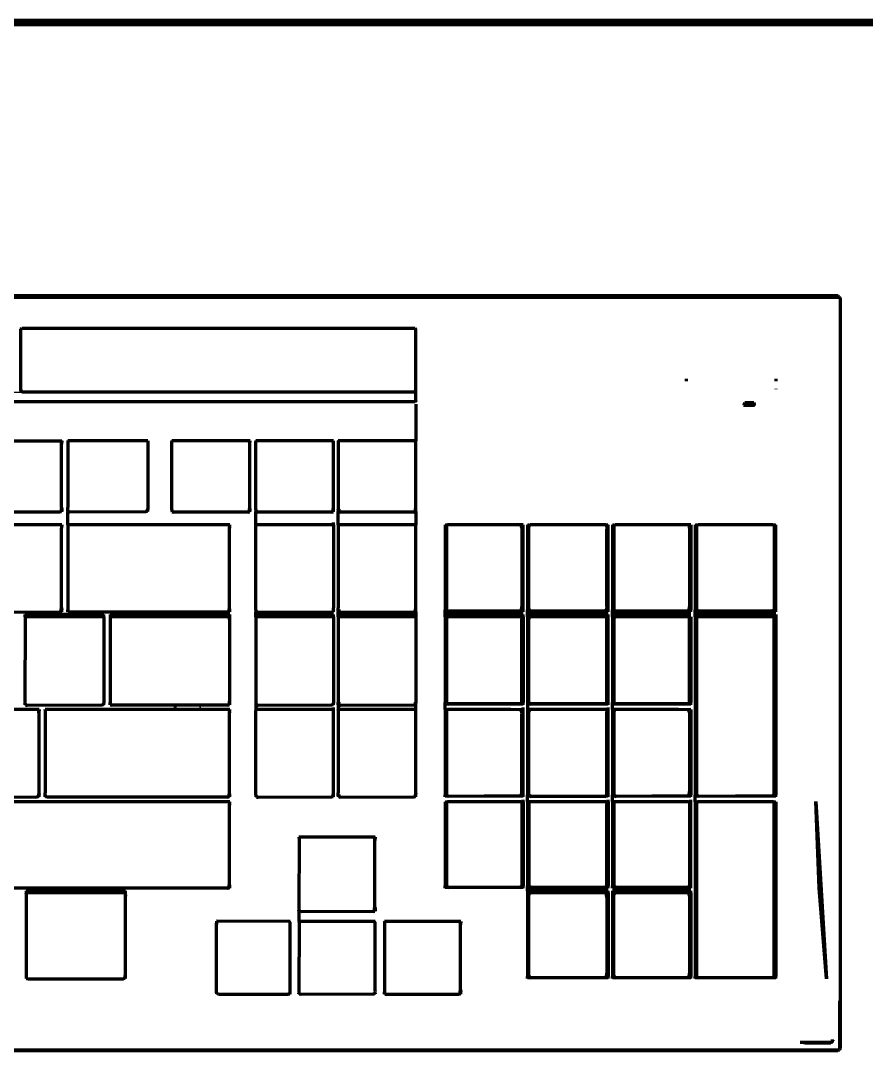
# Model space of a CAD drawing. Header units: millimetres. Extents: x 4307 to 31003, y 2809 to 20009.
# Drawn here: x 17622.6 to 17752.6, y 8685.8 to 8844.1 of the extents above; entities that cross this region are included whole.
import ezdxf

# ---------------------------------------------------------------- set-up
doc = ezdxf.new("R2010")
doc.units = ezdxf.units.MM
doc.layers.add('ProfileEdges', color=7, linetype='Continuous')

msp = doc.modelspace()

# ---------------------------------------------------------------- linework, layer by layer
for p, q in [((17683.2, 8786.99), (17481.43, 8786.99)), ((17683.2, 8787.09), (17683.2, 8786.99)), ((17683.2, 8786.8), (17683.2, 8785.66)), ((17481.43, 8785.66), (17683.2, 8785.66)), ((17733.82, 8785.05), (17735.36, 8785.05)), ((17733.92, 8784.87), (17733.86, 8784.95)), ((17735.36, 8784.95), (17735.29, 8784.87)), ((17735.42, 8785.05), (17735.36, 8785.05)), ((17616.89, 8768.64), (17628.79, 8768.64)), ((17628.79, 8768.98), (17628.88, 8768.98)), ((17628.79, 8768.64), (17628.88, 8768.65)), ((17629.81, 8768.65), (17629.89, 8768.64)), ((17629.89, 8768.64), (17641.79, 8768.61)), ((17641.79, 8768.98), (17642.06, 8768.98)), ((17642.01, 8768.66), (17642.14, 8768.65)), ((17642.06, 8768.98), (17642.14, 8768.98)), ((17645.8, 8768.65), (17645.88, 8768.64)), ((17645.88, 8768.64), (17657.75, 8768.64)), ((17657.75, 8768.98), (17657.84, 8768.98)), ((17657.75, 8768.64), (17657.84, 8768.65)), ((17658.73, 8768.65), (17658.81, 8768.64)), ((17658.81, 8768.64), (17670.61, 8768.64)), ((17670.61, 8768.98), (17670.69, 8768.98)), ((17670.61, 8768.64), (17670.69, 8768.65)), ((17671.38, 8768.98), (17671.72, 8768.98)), ((17671.38, 8768.65), (17671.46, 8768.64)), ((17671.46, 8768.64), (17683.26, 8768.64)), ((17683, 8768.98), (17683.29, 8768.98)), ((17683.26, 8768.64), (17683.34, 8768.65)), ((17683.29, 8768.98), (17683.34, 8768.98)), ((17628.54, 8753.25), (17628.69, 8753.25)), ((17628.75, 8753.26), (17628.88, 8753.25)), ((17628.88, 8753.58), (17628.79, 8753.58)), ((17629.81, 8753.25), (17629.93, 8753.26)), ((17630, 8753.25), (17630.15, 8753.25)), ((17654.37, 8753.25), (17654.53, 8753.25)), ((17654.59, 8753.26), (17654.72, 8753.25)), ((17654.63, 8753.58), (17654.72, 8753.58)), ((17658.73, 8753.25), (17658.85, 8753.26)), ((17658.85, 8753.26), (17658.88, 8753.25)), ((17658.88, 8753.25), (17658.92, 8753.25)), ((17670.35, 8753.25), (17670.61, 8753.25)), ((17670.61, 8753.58), (17670.69, 8753.58)), ((17670.61, 8753.25), (17670.69, 8753.25)), ((17671.38, 8753.58), (17671.72, 8753.58)), ((17671.38, 8753.25), (17671.46, 8753.25)), ((17671.46, 8753.25), (17671.72, 8753.25)), ((17683, 8753.58), (17683.27, 8753.58)), ((17683, 8753.25), (17683.15, 8753.25)), ((17683.21, 8753.26), (17683.34, 8753.25)), ((17683.27, 8753.58), (17683.34, 8753.58)), ((17687.83, 8753.58), (17688.05, 8753.58)), ((17687.83, 8753.25), (17699.83, 8753.25)), ((17688.05, 8753.58), (17688.35, 8753.58)), ((17699.31, 8753.58), (17699.59, 8753.58)), ((17699.59, 8753.58), (17699.83, 8753.58)), ((17700.51, 8753.58), (17700.73, 8753.58)), ((17700.51, 8753.25), (17712.9, 8753.25)), ((17700.73, 8753.58), (17701.03, 8753.58)), ((17712.38, 8753.58), (17712.62, 8753.58)), ((17712.62, 8753.58), (17712.9, 8753.58)), ((17713.58, 8753.58), (17713.8, 8753.58)), ((17713.58, 8753.25), (17725.6, 8753.25)), ((17713.8, 8753.58), (17714.1, 8753.58)), ((17725.09, 8753.58), (17725.36, 8753.58)), ((17725.36, 8753.58), (17725.6, 8753.58)), ((17726.29, 8753.58), (17726.51, 8753.58)), ((17726.29, 8753.25), (17738.65, 8753.25)), ((17726.51, 8753.58), (17726.56, 8753.58)), ((17726.72, 8753.58), (17726.8, 8753.58)), ((17738.13, 8753.58), (17738.43, 8753.58)), ((17738.43, 8753.58), (17738.65, 8753.58)), ((17623.23, 8738.96), (17623.31, 8738.96)), ((17623.31, 8738.96), (17635.03, 8738.92)), ((17635.28, 8739.29), (17635.37, 8739.29)), ((17635.28, 8738.96), (17635.37, 8738.96)), ((17636.31, 8738.96), (17636.4, 8738.96)), ((17654.59, 8738.97), (17654.72, 8738.96)), ((17654.63, 8739.29), (17654.72, 8739.29)), ((17658.73, 8738.96), (17658.81, 8738.96)), ((17658.81, 8738.96), (17670.35, 8738.92)), ((17670.61, 8739.29), (17670.69, 8739.29)), ((17670.61, 8738.96), (17670.69, 8738.96)), ((17671.38, 8739.29), (17671.72, 8739.29)), ((17671.38, 8738.96), (17671.46, 8738.96)), ((17671.46, 8738.96), (17683, 8738.92)), ((17683, 8739.29), (17683.34, 8739.29)), ((17683.26, 8738.96), (17683.34, 8738.96)), ((17687.83, 8739.29), (17688.05, 8739.29)), ((17687.83, 8738.96), (17699.83, 8738.96)), ((17688.05, 8739.29), (17699.61, 8739.29)), ((17699.61, 8739.29), (17699.83, 8739.29)), ((17700.51, 8739.29), (17700.73, 8739.29)), ((17700.51, 8738.96), (17712.9, 8738.96)), ((17700.73, 8739.29), (17712.68, 8739.29)), ((17712.68, 8739.29), (17712.9, 8739.29)), ((17713.58, 8739.29), (17713.8, 8739.29)), ((17713.58, 8738.96), (17725.6, 8738.96)), ((17713.8, 8739.29), (17725.38, 8739.29)), ((17725.38, 8739.29), (17725.6, 8739.29)), ((17613.46, 8724.79), (17625.06, 8724.75)), ((17625.27, 8724.8), (17625.4, 8724.79)), ((17625.4, 8725.12), (17625.31, 8725.12)), ((17626.34, 8725.12), (17626.42, 8725.12)), ((17626.34, 8724.79), (17626.42, 8724.79)), ((17654.59, 8724.8), (17654.72, 8724.79)), ((17654.63, 8725.12), (17654.72, 8725.12)), ((17658.73, 8724.79), (17658.81, 8724.79)), ((17658.81, 8724.79), (17670.35, 8724.75)), ((17670.56, 8724.8), (17670.69, 8724.79)), ((17670.61, 8725.12), (17670.69, 8725.12)), ((17671.38, 8725.12), (17671.72, 8725.12)), ((17671.38, 8724.79), (17671.5, 8724.8)), ((17671.54, 8724.79), (17683, 8724.75)), ((17683, 8725.12), (17683.27, 8725.12)), ((17683.21, 8724.8), (17683.34, 8724.79)), ((17683.27, 8725.12), (17683.34, 8725.12)), ((17687.83, 8725.12), (17688.05, 8725.12)), ((17687.83, 8724.79), (17699.83, 8724.79)), ((17688.05, 8725.12), (17688.35, 8725.12)), ((17699.31, 8725.12), (17699.59, 8725.12)), ((17699.59, 8725.12), (17699.83, 8725.12)), ((17700.51, 8725.12), (17700.73, 8725.12)), ((17700.51, 8724.79), (17712.9, 8724.79)), ((17700.73, 8725.12), (17701.03, 8725.12)), ((17712.38, 8725.12), (17712.68, 8725.12)), ((17712.68, 8725.12), (17712.9, 8725.12)), ((17713.58, 8725.12), (17713.8, 8725.12)), ((17713.58, 8724.79), (17725.6, 8724.79)), ((17713.8, 8725.12), (17714.1, 8725.12)), ((17725.09, 8725.12), (17725.36, 8725.12)), ((17725.36, 8725.12), (17725.6, 8725.12)), ((17726.29, 8725.12), (17726.56, 8725.12)), ((17726.29, 8724.79), (17738.65, 8724.79)), ((17726.72, 8725.12), (17726.8, 8725.12)), ((17738.13, 8725.12), (17738.39, 8725.12)), ((17738.39, 8725.12), (17738.65, 8725.12)), ((17654.37, 8710.79), (17654.53, 8710.79)), ((17654.59, 8710.81), (17654.72, 8710.79)), ((17654.63, 8711.13), (17654.72, 8711.13)), ((17687.83, 8711.13), (17688.05, 8711.13)), ((17687.83, 8710.79), (17699.83, 8710.79)), ((17688.05, 8711.13), (17688.35, 8711.13)), ((17699.31, 8711.13), (17699.61, 8711.13)), ((17699.61, 8711.13), (17699.83, 8711.13)), ((17700.51, 8711.13), (17700.76, 8711.13)), ((17700.51, 8710.79), (17712.9, 8710.79)), ((17700.76, 8711.13), (17701.03, 8711.13)), ((17712.38, 8711.13), (17712.68, 8711.13)), ((17712.68, 8711.13), (17712.9, 8711.13)), ((17713.58, 8711.13), (17713.83, 8711.13)), ((17713.58, 8710.79), (17725.6, 8710.79)), ((17713.83, 8711.13), (17714.1, 8711.13)), ((17725.09, 8711.13), (17725.38, 8711.13)), ((17725.38, 8711.13), (17725.6, 8711.13)), ((17676.98, 8707.57), (17677.05, 8707.57)), ((17665.35, 8707.24), (17665.44, 8707.24)), ((17665.44, 8707.24), (17676.7, 8707.2)), ((17676.96, 8707.24), (17677.05, 8707.24)), ((17623.41, 8697.21), (17623.49, 8697.21)), ((17623.41, 8696.87), (17623.49, 8696.87)), ((17638.58, 8696.89), (17638.71, 8696.87)), ((17638.63, 8697.21), (17638.71, 8697.21)), ((17700.51, 8697.21), (17700.73, 8697.21)), ((17700.51, 8696.87), (17712.9, 8696.87)), ((17700.73, 8697.21), (17712.66, 8697.21)), ((17712.66, 8697.21), (17712.9, 8697.21)), ((17713.58, 8697.21), (17713.8, 8697.21)), ((17713.58, 8696.87), (17725.6, 8696.87)), ((17713.8, 8697.21), (17725.36, 8697.21)), ((17725.36, 8697.21), (17725.6, 8697.21)), ((17726.29, 8697.21), (17726.54, 8697.21)), ((17726.29, 8696.87), (17738.65, 8696.87)), ((17726.54, 8697.21), (17738.39, 8697.21)), ((17738.39, 8697.21), (17738.65, 8697.21)), ((17678.49, 8694.83), (17678.58, 8694.83)), ((17690.14, 8694.83), (17690.22, 8694.83)), ((17748.47, 8686.31), (17748.47, 8694.63)), ((17652.66, 8694.52), (17652.79, 8694.54)), ((17652.82, 8694.52), (17653, 8694.52)), ((17663.63, 8694.5), (17663.89, 8694.49)), ((17663.89, 8694.49), (17663.98, 8694.49)), ((17665.35, 8694.49), (17665.44, 8694.49)), ((17676.7, 8694.49), (17676.96, 8694.49)), ((17676.96, 8694.49), (17677.05, 8694.49)), ((17678.49, 8694.49), (17678.58, 8694.49)), ((17689.88, 8694.49), (17690.14, 8694.49)), ((17690.14, 8694.49), (17690.22, 8694.49)), ((17748.36, 8686.17), (17748.36, 8693.45)), ((17747.19, 8686.93), (17747.49, 8687.31)), ((17747.49, 8687.31), (17747.54, 8687.31)), ((17747.52, 8687.11), (17747.54, 8687.31)), ((17747.54, 8687.35), (17747.54, 8687.31)), ((17748.36, 8686.17), (17748.2, 8686.01)), ((17748.47, 8686.31), (17748.36, 8686.17))]:
    msp.add_line(p, q)
at = {"layer": 'ProfileEdges', "lineweight": 211}
for p, q in [((17903.46, 8844.14), (17436.7, 8844.13)), ((17921.81, 8843.51), (17436.77, 8843.51)), ((17455.14, 8843.91), (17903.44, 8843.91)), ((17449.2, 8801.63), (17748.4, 8801.64)), ((17748.25, 8801.81), (17449.37, 8801.81)), ((17748.4, 8801.64), (17748.25, 8801.81)), ((17748.4, 8801.64), (17748.59, 8801.45)), ((17748.59, 8686.16), (17748.59, 8801.45)), ((17622.62, 8796.7), (17622.76, 8796.84)), ((17622.62, 8787.42), (17622.62, 8796.7)), ((17622.76, 8796.84), (17683.2, 8796.84)), ((17683.2, 8796.84), (17683.34, 8796.7)), ((17683.34, 8787.25), (17683.34, 8796.7)), ((17724.94, 8788.71), (17724.94, 8789.05)), ((17738.65, 8789.05), (17738.65, 8788.71)), ((17622.35, 8787.42), (17622.62, 8787.42)), ((17622.62, 8787.42), (17622.62, 8787.24)), ((17622.62, 8787.42), (17622.76, 8787.42)), ((17622.76, 8787.09), (17622.62, 8787.24)), ((17622.76, 8787.09), (17683.2, 8787.09)), ((17683.2, 8787.42), (17683.34, 8787.25)), ((17683.2, 8787.09), (17683.34, 8787.25)), ((17683.34, 8785.68), (17683.34, 8787.25)), ((17738.65, 8787.55), (17738.65, 8787.5)), ((17683.2, 8785.53), (17481.43, 8785.53)), ((17683.2, 8785.53), (17683.34, 8785.68)), ((17683.34, 8785.68), (17683.34, 8785.58)), ((17683.34, 8785.18), (17683.34, 8779.55)), ((17733.82, 8785.05), (17733.81, 8785)), ((17733.81, 8785), (17733.86, 8784.95)), ((17733.81, 8785), (17735.36, 8785)), ((17733.82, 8785.05), (17733.86, 8785.26)), ((17733.86, 8785.43), (17733.86, 8785.3)), ((17733.86, 8785.3), (17733.92, 8785.37)), ((17733.86, 8785.26), (17733.86, 8785.3)), ((17735.29, 8785.37), (17733.92, 8785.37)), ((17735.36, 8785.3), (17735.29, 8785.37)), ((17735.36, 8785.3), (17735.36, 8785.45)), ((17735.36, 8785.3), (17735.36, 8785.05)), ((17735.36, 8785.05), (17735.36, 8785)), ((17735.36, 8785), (17735.36, 8784.95)), ((17735.42, 8785), (17735.36, 8785)), ((17616.85, 8779.55), (17628.77, 8779.55)), ((17628.77, 8779.55), (17628.79, 8779.45)), ((17628.77, 8779.55), (17628.88, 8779.55)), ((17628.86, 8779.05), (17628.79, 8779.45)), ((17628.88, 8779.55), (17628.86, 8779.05)), ((17628.86, 8769.28), (17628.86, 8779.05)), ((17629.88, 8779.55), (17629.81, 8779.55)), ((17629.81, 8779.55), (17629.83, 8779.43)), ((17629.88, 8779.55), (17629.83, 8779.43)), ((17629.83, 8779.43), (17629.83, 8769.28)), ((17642.06, 8779.55), (17629.88, 8779.55)), ((17642.06, 8779.55), (17642.11, 8779.05)), ((17642.14, 8779.55), (17642.06, 8779.55)), ((17642.14, 8779.55), (17642.11, 8779.05)), ((17642.11, 8779.05), (17642.11, 8769.28)), ((17645.85, 8779.55), (17645.8, 8779.55)), ((17645.8, 8779.55), (17645.82, 8779.43)), ((17645.85, 8779.55), (17645.82, 8779.43)), ((17645.82, 8768.91), (17645.82, 8779.43)), ((17657.73, 8779.55), (17645.85, 8779.55)), ((17657.73, 8779.55), (17657.75, 8779.45)), ((17657.84, 8779.55), (17657.73, 8779.55)), ((17657.81, 8779.05), (17657.75, 8779.45)), ((17657.81, 8779.05), (17657.84, 8779.55)), ((17657.81, 8769.28), (17657.81, 8779.05)), ((17658.78, 8779.56), (17658.73, 8779.55)), ((17658.73, 8779.55), (17658.75, 8779.43)), ((17658.78, 8779.56), (17658.75, 8779.43)), ((17658.75, 8768.91), (17658.75, 8779.43)), ((17670.59, 8779.55), (17658.78, 8779.56)), ((17670.59, 8779.55), (17670.61, 8779.45)), ((17670.69, 8779.55), (17670.59, 8779.55)), ((17670.67, 8779.05), (17670.61, 8779.45)), ((17670.67, 8779.05), (17670.69, 8779.55)), ((17670.67, 8769.28), (17670.67, 8779.05)), ((17671.43, 8779.55), (17671.38, 8779.55)), ((17671.38, 8779.55), (17671.4, 8779.43)), ((17671.43, 8779.55), (17671.4, 8779.43)), ((17671.4, 8779.43), (17671.4, 8769.28)), ((17683.24, 8779.55), (17671.43, 8779.55)), ((17683.24, 8779.55), (17683.26, 8779.45)), ((17683.34, 8779.55), (17683.24, 8779.55)), ((17683.32, 8779.05), (17683.26, 8779.45)), ((17683.32, 8779.05), (17683.34, 8779.55)), ((17683.32, 8769.28), (17683.32, 8779.05)), ((17628.86, 8769.28), (17628.79, 8768.98)), ((17628.86, 8769.28), (17628.88, 8768.98)), ((17629.81, 8768.92), (17629.83, 8769.28)), ((17642.11, 8769.28), (17642.06, 8768.98)), ((17642.11, 8769.28), (17642.14, 8768.98)), ((17657.75, 8768.98), (17657.81, 8769.28)), ((17657.84, 8768.98), (17657.81, 8769.28)), ((17670.61, 8768.98), (17670.67, 8769.28)), ((17670.69, 8768.98), (17670.67, 8769.28)), ((17671.4, 8769.28), (17671.38, 8768.98)), ((17683.29, 8768.98), (17683.32, 8769.28)), ((17683.34, 8768.98), (17683.32, 8769.28)), ((17628.54, 8768.55), (17617.15, 8768.55)), ((17628.79, 8768.64), (17628.54, 8768.55)), ((17628.79, 8768.98), (17628.79, 8768.64)), ((17628.88, 8768.98), (17628.88, 8768.65)), ((17629.81, 8768.92), (17629.81, 8768.65)), ((17629.89, 8768.64), (17629.81, 8768.92)), ((17629.81, 8766.63), (17629.81, 8768.65)), ((17630.15, 8768.55), (17629.89, 8768.64)), ((17641.79, 8768.61), (17630.15, 8768.55)), ((17642.01, 8768.66), (17641.79, 8768.61)), ((17642.01, 8768.66), (17642.05, 8768.89)), ((17642.06, 8768.98), (17642.05, 8768.89)), ((17642.14, 8768.65), (17642.14, 8768.98)), ((17645.82, 8768.91), (17645.8, 8768.65)), ((17645.82, 8768.91), (17645.88, 8768.64)), ((17645.88, 8768.64), (17646.14, 8768.55)), ((17657.49, 8768.55), (17646.14, 8768.55)), ((17657.49, 8768.55), (17657.75, 8768.64)), ((17657.75, 8768.64), (17657.75, 8768.98)), ((17657.84, 8768.65), (17657.84, 8768.98)), ((17658.75, 8768.91), (17658.73, 8768.65)), ((17658.73, 8766.63), (17658.73, 8768.65)), ((17658.75, 8768.91), (17658.81, 8768.64)), ((17658.81, 8768.64), (17659.07, 8768.55)), ((17670.35, 8768.55), (17659.07, 8768.55)), ((17670.35, 8768.55), (17670.61, 8768.64)), ((17670.61, 8768.64), (17670.61, 8768.98)), ((17670.69, 8768.65), (17670.69, 8768.98)), ((17671.38, 8768.89), (17671.38, 8768.98)), ((17671.38, 8768.89), (17671.46, 8768.64)), ((17671.38, 8768.89), (17671.38, 8768.65)), ((17671.38, 8766.63), (17671.38, 8768.65)), ((17671.46, 8768.64), (17671.72, 8768.55)), ((17683, 8768.55), (17671.72, 8768.55)), ((17683, 8768.55), (17683.26, 8768.64)), ((17683.26, 8768.64), (17683.29, 8768.98)), ((17683.34, 8768.65), (17683.34, 8768.98)), ((17683.34, 8768.65), (17683.34, 8766.63)), ((17628.81, 8766.64), (17616.88, 8766.63)), ((17628.81, 8766.64), (17628.86, 8766.13)), ((17628.88, 8766.63), (17628.81, 8766.64)), ((17628.88, 8766.63), (17628.86, 8766.13)), ((17628.86, 8753.89), (17628.86, 8766.13)), ((17629.88, 8766.63), (17629.81, 8766.63)), ((17629.81, 8766.63), (17629.83, 8766.51)), ((17629.88, 8766.63), (17629.83, 8766.51)), ((17629.83, 8766.51), (17629.83, 8753.89)), ((17654.64, 8766.64), (17629.88, 8766.63)), ((17654.64, 8766.64), (17654.7, 8766.13)), ((17654.72, 8766.63), (17654.64, 8766.64)), ((17654.7, 8766.13), (17654.72, 8766.63)), ((17654.7, 8753.89), (17654.7, 8766.13)), ((17658.78, 8766.63), (17658.73, 8766.63)), ((17658.73, 8766.63), (17658.75, 8766.51)), ((17658.75, 8766.51), (17658.78, 8766.63)), ((17658.75, 8753.51), (17658.75, 8766.51)), ((17670.64, 8766.64), (17658.78, 8766.63)), ((17670.67, 8766.51), (17670.64, 8766.64)), ((17670.69, 8766.63), (17670.64, 8766.64)), ((17670.69, 8766.63), (17670.67, 8766.51)), ((17670.67, 8766.51), (17670.67, 8753.89)), ((17670.69, 8766.63), (17670.69, 8766.96)), ((17671.43, 8766.63), (17671.38, 8766.63)), ((17671.38, 8766.63), (17671.4, 8766.51)), ((17671.4, 8766.51), (17671.43, 8766.63)), ((17671.4, 8766.51), (17671.4, 8753.89)), ((17683.27, 8766.64), (17671.43, 8766.63)), ((17683.32, 8766.13), (17683.27, 8766.64)), ((17683.34, 8766.63), (17683.27, 8766.64)), ((17683.32, 8766.13), (17683.34, 8766.63)), ((17683.32, 8753.89), (17683.32, 8766.13)), ((17688.09, 8766.58), (17687.83, 8766.63)), ((17687.83, 8766.63), (17687.83, 8753.58)), ((17688.03, 8766.32), (17688.09, 8766.58)), ((17688.03, 8766.32), (17688.03, 8753.7)), ((17688.09, 8766.58), (17688.21, 8766.63)), ((17697.95, 8766.63), (17688.21, 8766.63)), ((17699.31, 8766.62), (17697.95, 8766.63)), ((17699.83, 8766.63), (17699.31, 8766.62)), ((17699.53, 8766.57), (17699.31, 8766.62)), ((17699.57, 8766.34), (17699.53, 8766.57)), ((17699.57, 8766.34), (17699.64, 8765.95)), ((17699.64, 8765.95), (17699.64, 8754.07)), ((17699.83, 8753.58), (17699.83, 8766.63)), ((17700.51, 8766.63), (17700.51, 8753.58)), ((17700.77, 8766.58), (17700.51, 8766.63)), ((17700.77, 8766.58), (17700.71, 8766.32)), ((17700.71, 8753.7), (17700.71, 8766.32)), ((17700.77, 8766.58), (17700.89, 8766.63)), ((17712.52, 8766.63), (17700.89, 8766.63)), ((17712.52, 8766.63), (17712.64, 8766.58)), ((17712.9, 8766.63), (17712.64, 8766.58)), ((17712.64, 8766.58), (17712.71, 8765.95)), ((17712.71, 8754.07), (17712.71, 8765.95)), ((17712.9, 8753.58), (17712.9, 8766.63)), ((17713.58, 8766.63), (17713.58, 8753.58)), ((17713.84, 8766.58), (17713.58, 8766.63)), ((17713.84, 8766.58), (17713.78, 8766.32)), ((17713.78, 8766.32), (17713.78, 8753.7)), ((17713.84, 8766.58), (17713.96, 8766.63)), ((17723.72, 8766.63), (17713.96, 8766.63)), ((17725.09, 8766.62), (17723.72, 8766.63)), ((17725.6, 8766.63), (17725.09, 8766.62)), ((17725.3, 8766.57), (17725.09, 8766.62)), ((17725.3, 8766.57), (17725.35, 8766.34)), ((17725.35, 8766.34), (17725.41, 8765.95)), ((17725.41, 8765.95), (17725.41, 8754.07)), ((17725.6, 8766.63), (17725.6, 8753.58)), ((17726.54, 8766.58), (17726.29, 8766.63)), ((17726.29, 8766.63), (17726.29, 8753.58)), ((17726.48, 8766.32), (17726.54, 8766.58)), ((17726.48, 8766.32), (17726.48, 8753.7)), ((17726.54, 8766.58), (17726.66, 8766.63)), ((17738.27, 8766.63), (17726.66, 8766.63)), ((17738.27, 8766.63), (17738.39, 8766.58)), ((17738.65, 8766.63), (17738.39, 8766.58)), ((17738.39, 8766.58), (17738.46, 8766.32)), ((17738.46, 8753.7), (17738.46, 8766.32)), ((17738.65, 8753.58), (17738.65, 8766.63)), ((17628.54, 8753.21), (17617.15, 8753.16)), ((17628.69, 8753.25), (17628.54, 8753.21)), ((17628.75, 8753.26), (17628.69, 8753.25)), ((17628.79, 8753.49), (17628.75, 8753.26)), ((17628.79, 8753.58), (17628.86, 8753.89)), ((17628.79, 8753.49), (17628.79, 8753.58)), ((17628.86, 8753.89), (17628.88, 8753.58)), ((17628.88, 8753.25), (17628.88, 8753.58)), ((17629.83, 8753.89), (17629.81, 8753.58)), ((17629.83, 8753.51), (17629.81, 8753.58)), ((17629.81, 8753.25), (17629.83, 8753.51)), ((17629.93, 8753.26), (17629.83, 8753.51)), ((17630, 8753.25), (17629.93, 8753.26)), ((17630.15, 8753.21), (17630, 8753.25)), ((17654.37, 8753.21), (17630.15, 8753.21)), ((17654.37, 8753.21), (17654.53, 8753.25)), ((17654.53, 8753.25), (17654.59, 8753.26)), ((17654.63, 8753.49), (17654.59, 8753.26)), ((17654.63, 8753.58), (17654.7, 8753.89)), ((17654.63, 8753.49), (17654.63, 8753.58)), ((17654.72, 8753.58), (17654.7, 8753.89)), ((17654.72, 8753.25), (17654.72, 8753.58)), ((17658.75, 8753.51), (17658.73, 8753.25)), ((17658.73, 8752.83), (17658.73, 8753.25)), ((17658.75, 8753.51), (17658.85, 8753.26)), ((17658.92, 8753.25), (17658.85, 8753.26)), ((17659.07, 8753.16), (17658.92, 8753.25)), ((17670.61, 8753.25), (17670.35, 8753.16)), ((17670.61, 8753.25), (17670.67, 8753.51)), ((17670.69, 8753.58), (17670.67, 8753.89)), ((17670.69, 8753.58), (17670.67, 8753.51)), ((17670.69, 8753.25), (17670.67, 8753.51)), ((17671.38, 8753.58), (17671.4, 8753.89)), ((17671.4, 8753.51), (17671.38, 8753.58)), ((17671.38, 8753.37), (17671.4, 8753.51)), ((17671.38, 8753.37), (17671.38, 8753.25)), ((17671.38, 8752.83), (17671.38, 8753.25)), ((17671.4, 8753.51), (17671.46, 8753.25)), ((17671.72, 8753.16), (17671.46, 8753.25)), ((17683, 8753.21), (17671.72, 8753.16)), ((17683.15, 8753.25), (17683, 8753.21)), ((17683.21, 8753.26), (17683.15, 8753.25)), ((17683.21, 8753.26), (17683.26, 8753.49)), ((17683.26, 8753.49), (17683.27, 8753.58)), ((17683.27, 8753.58), (17683.32, 8753.89)), ((17683.34, 8753.58), (17683.32, 8753.89)), ((17683.34, 8753.25), (17683.34, 8753.58)), ((17683.34, 8753.25), (17683.34, 8752.83)), ((17687.83, 8753.25), (17687.83, 8753.58)), ((17687.83, 8752.83), (17687.83, 8753.25)), ((17688.05, 8753.58), (17688.03, 8753.7)), ((17688.09, 8753.44), (17688.05, 8753.58)), ((17688.35, 8753.34), (17688.09, 8753.44)), ((17699.31, 8753.4), (17688.35, 8753.34)), ((17699.31, 8753.4), (17699.57, 8753.44)), ((17699.57, 8753.44), (17699.59, 8753.58)), ((17699.59, 8753.58), (17699.64, 8754.07)), ((17699.83, 8753.25), (17699.83, 8753.58)), ((17700.51, 8753.25), (17700.51, 8753.58)), ((17700.51, 8752.83), (17700.51, 8753.25)), ((17700.71, 8753.7), (17700.73, 8753.58)), ((17700.73, 8753.58), (17700.77, 8753.44)), ((17700.77, 8753.44), (17701.03, 8753.34)), ((17712.38, 8753.4), (17701.03, 8753.34)), ((17712.6, 8753.45), (17712.38, 8753.4)), ((17712.62, 8753.58), (17712.6, 8753.45)), ((17712.64, 8753.68), (17712.62, 8753.58)), ((17712.71, 8754.07), (17712.64, 8753.68)), ((17712.9, 8753.25), (17712.9, 8753.58)), ((17713.58, 8753.25), (17713.58, 8753.58)), ((17713.58, 8752.83), (17713.58, 8753.25)), ((17713.8, 8753.58), (17713.78, 8753.7)), ((17713.84, 8753.44), (17713.8, 8753.58)), ((17713.84, 8753.44), (17714.1, 8753.34)), ((17725.09, 8753.4), (17714.1, 8753.34)), ((17725.09, 8753.4), (17725.35, 8753.44)), ((17725.35, 8753.44), (17725.36, 8753.58)), ((17725.36, 8753.58), (17725.41, 8754.07)), ((17725.6, 8753.25), (17725.6, 8753.58)), ((17726.29, 8753.25), (17726.29, 8753.58)), ((17726.29, 8752.83), (17726.29, 8753.25)), ((17726.48, 8753.7), (17726.51, 8753.58)), ((17726.51, 8753.58), (17726.54, 8753.44)), ((17726.8, 8753.34), (17726.54, 8753.44)), ((17738.13, 8753.4), (17726.8, 8753.34)), ((17738.39, 8753.44), (17738.13, 8753.4)), ((17738.39, 8753.44), (17738.43, 8753.58)), ((17738.43, 8753.58), (17738.46, 8753.7)), ((17738.65, 8753.25), (17738.65, 8753.58)), ((17623.23, 8752.83), (17623.23, 8752.5)), ((17635.37, 8752.83), (17623.23, 8752.83)), ((17623.3, 8752.5), (17623.23, 8752.5)), ((17623.23, 8752.5), (17623.25, 8752.38)), ((17623.25, 8752.38), (17623.23, 8739.29)), ((17623.3, 8752.5), (17623.25, 8752.38)), ((17623.36, 8752.63), (17623.3, 8752.5)), ((17635.32, 8752.5), (17623.3, 8752.5)), ((17623.57, 8752.73), (17623.36, 8752.63)), ((17635.03, 8752.73), (17623.57, 8752.73)), ((17635.03, 8752.73), (17635.28, 8752.64)), ((17635.32, 8752.5), (17635.28, 8752.64)), ((17635.37, 8752.5), (17635.32, 8752.5)), ((17635.35, 8752.38), (17635.32, 8752.5)), ((17635.37, 8752.5), (17635.35, 8752.38)), ((17635.35, 8752.38), (17635.35, 8739.59)), ((17635.37, 8752.5), (17635.37, 8752.83)), ((17636.31, 8752.83), (17636.31, 8752.5)), ((17654.72, 8752.83), (17636.31, 8752.83)), ((17636.36, 8752.5), (17636.31, 8752.5)), ((17636.31, 8752.5), (17636.34, 8752.38)), ((17636.34, 8752.38), (17636.31, 8739.29)), ((17636.34, 8752.38), (17636.36, 8752.5)), ((17636.36, 8752.5), (17636.4, 8752.64)), ((17654.65, 8752.5), (17636.36, 8752.5)), ((17636.66, 8752.68), (17636.4, 8752.64)), ((17654.37, 8752.68), (17636.66, 8752.68)), ((17654.37, 8752.68), (17654.63, 8752.64)), ((17654.63, 8752.64), (17654.65, 8752.5)), ((17654.72, 8752.5), (17654.65, 8752.5)), ((17654.65, 8752.5), (17654.7, 8752)), ((17654.7, 8752), (17654.72, 8752.5)), ((17654.7, 8752), (17654.7, 8739.59)), ((17654.72, 8752.5), (17654.72, 8752.83)), ((17670.69, 8752.83), (17658.73, 8752.83)), ((17658.73, 8752.5), (17658.73, 8752.83)), ((17658.8, 8752.5), (17658.73, 8752.5)), ((17658.73, 8752.5), (17658.75, 8752.38)), ((17658.8, 8752.5), (17658.75, 8752.38)), ((17658.75, 8752.38), (17658.75, 8739.22)), ((17658.85, 8752.63), (17658.8, 8752.5)), ((17670.64, 8752.5), (17658.8, 8752.5)), ((17659.07, 8752.73), (17658.85, 8752.63)), ((17670.35, 8753.16), (17659.07, 8753.16)), ((17670.35, 8752.73), (17659.07, 8752.73)), ((17670.61, 8752.64), (17670.35, 8752.73)), ((17670.64, 8752.5), (17670.61, 8752.64)), ((17670.67, 8752.38), (17670.64, 8752.5)), ((17670.69, 8752.5), (17670.64, 8752.5)), ((17670.69, 8752.5), (17670.67, 8752.38)), ((17670.67, 8752.38), (17670.67, 8739.59)), ((17670.69, 8752.5), (17670.69, 8752.83)), ((17683.34, 8752.83), (17671.38, 8752.83)), ((17671.38, 8752.5), (17671.38, 8752.83)), ((17671.43, 8752.5), (17671.38, 8752.5)), ((17671.38, 8752.5), (17671.4, 8752.38)), ((17671.4, 8752.38), (17671.38, 8739.29)), ((17671.4, 8752.38), (17671.43, 8752.5)), ((17671.43, 8752.5), (17671.46, 8752.64)), ((17683.29, 8752.5), (17671.43, 8752.5)), ((17671.46, 8752.64), (17671.72, 8752.73)), ((17683, 8752.73), (17671.72, 8752.73)), ((17683.26, 8752.64), (17683, 8752.73)), ((17683.29, 8752.5), (17683.26, 8752.64)), ((17683.32, 8752.38), (17683.29, 8752.5)), ((17683.34, 8752.5), (17683.29, 8752.5)), ((17683.32, 8752.38), (17683.34, 8752.5)), ((17683.32, 8752.38), (17683.32, 8739.59)), ((17683.34, 8752.83), (17683.34, 8752.5)), ((17699.83, 8752.83), (17687.83, 8752.83)), ((17687.83, 8752.5), (17687.83, 8752.83)), ((17687.83, 8752.5), (17687.83, 8739.29)), ((17688.25, 8752.5), (17687.83, 8752.5)), ((17688.13, 8752.44), (17688.03, 8752.19)), ((17688.03, 8752.19), (17688.03, 8739.4)), ((17688.25, 8752.5), (17688.13, 8752.44)), ((17688.35, 8752.55), (17688.25, 8752.5)), ((17699.45, 8752.5), (17688.25, 8752.5)), ((17699.31, 8752.55), (17688.35, 8752.55)), ((17699.31, 8752.55), (17699.45, 8752.5)), ((17699.45, 8752.5), (17699.57, 8752.45)), ((17699.83, 8752.5), (17699.57, 8752.45)), ((17699.57, 8752.45), (17699.64, 8752.19)), ((17699.64, 8739.4), (17699.64, 8752.19)), ((17699.83, 8752.5), (17699.83, 8752.83)), ((17699.83, 8752.5), (17699.83, 8739.29)), ((17712.9, 8752.83), (17700.51, 8752.83)), ((17700.51, 8752.5), (17700.51, 8752.83)), ((17700.51, 8752.5), (17700.51, 8739.29)), ((17700.93, 8752.5), (17700.51, 8752.5)), ((17700.81, 8752.44), (17700.71, 8752.19)), ((17700.71, 8739.4), (17700.71, 8752.19)), ((17700.93, 8752.5), (17700.81, 8752.44)), ((17701.03, 8752.55), (17700.93, 8752.5)), ((17712.52, 8752.5), (17700.93, 8752.5)), ((17712.38, 8752.55), (17701.03, 8752.55)), ((17712.38, 8752.55), (17712.52, 8752.5)), ((17712.52, 8752.5), (17712.64, 8752.45)), ((17712.9, 8752.5), (17712.64, 8752.45)), ((17712.71, 8752.19), (17712.64, 8752.45)), ((17712.71, 8739.4), (17712.71, 8752.19)), ((17712.9, 8752.5), (17712.9, 8752.83)), ((17712.9, 8739.29), (17712.9, 8752.5)), ((17725.6, 8752.83), (17713.58, 8752.83)), ((17713.58, 8752.5), (17713.58, 8752.83)), ((17713.58, 8752.5), (17713.58, 8739.29)), ((17714, 8752.5), (17713.58, 8752.5)), ((17713.88, 8752.44), (17713.78, 8752.19)), ((17713.78, 8752.19), (17713.78, 8739.4)), ((17714, 8752.5), (17713.88, 8752.44)), ((17714.1, 8752.55), (17714, 8752.5)), ((17725.22, 8752.5), (17714, 8752.5)), ((17725.09, 8752.55), (17714.1, 8752.55)), ((17725.09, 8752.55), (17725.22, 8752.5)), ((17725.22, 8752.5), (17725.35, 8752.45)), ((17725.6, 8752.5), (17725.35, 8752.45)), ((17725.41, 8752.19), (17725.35, 8752.45)), ((17725.41, 8739.4), (17725.41, 8752.19)), ((17725.6, 8752.5), (17725.6, 8739.29)), ((17738.65, 8752.83), (17726.29, 8752.83)), ((17726.29, 8752.5), (17726.29, 8752.83)), ((17726.54, 8752.45), (17726.29, 8752.5)), ((17726.29, 8752.5), (17726.29, 8725.12)), ((17726.66, 8752.5), (17726.54, 8752.45)), ((17726.54, 8725.22), (17726.54, 8752.45)), ((17726.8, 8752.55), (17726.66, 8752.5)), ((17738.27, 8752.5), (17726.66, 8752.5)), ((17738.13, 8752.55), (17726.8, 8752.55)), ((17738.27, 8752.5), (17738.13, 8752.55)), ((17738.39, 8752.45), (17738.27, 8752.5)), ((17738.65, 8752.5), (17738.39, 8752.45)), ((17738.39, 8725.12), (17738.39, 8752.45)), ((17738.65, 8752.83), (17738.65, 8752.5)), ((17738.65, 8752.5), (17738.65, 8725.12)), ((17623.25, 8739.22), (17623.23, 8739.29)), ((17623.23, 8738.96), (17623.25, 8739.22)), ((17623.25, 8739.22), (17623.31, 8738.96)), ((17623.31, 8738.96), (17623.57, 8738.86)), ((17635.28, 8738.96), (17635.03, 8738.92)), ((17635.28, 8738.96), (17635.35, 8739.22)), ((17635.35, 8739.59), (17635.37, 8739.29)), ((17635.37, 8739.29), (17635.35, 8739.22)), ((17635.37, 8738.96), (17635.35, 8739.22)), ((17636.34, 8739.22), (17636.31, 8739.29)), ((17636.31, 8738.96), (17636.34, 8739.22)), ((17636.34, 8739.22), (17636.4, 8738.96)), ((17636.4, 8738.96), (17636.66, 8738.92)), ((17654.37, 8738.92), (17654.59, 8738.97)), ((17654.63, 8739.2), (17654.59, 8738.97)), ((17654.7, 8739.59), (17654.63, 8739.29)), ((17654.63, 8739.29), (17654.63, 8739.2)), ((17654.72, 8739.29), (17654.7, 8739.59)), ((17654.72, 8738.96), (17654.72, 8739.29)), ((17658.75, 8739.22), (17658.73, 8738.96)), ((17658.73, 8738.96), (17658.73, 8738.21)), ((17658.75, 8739.22), (17658.81, 8738.96)), ((17658.81, 8738.96), (17659.07, 8738.86)), ((17670.61, 8738.96), (17670.35, 8738.92)), ((17670.61, 8738.96), (17670.67, 8739.22)), ((17670.67, 8739.59), (17670.69, 8739.29)), ((17670.69, 8739.29), (17670.67, 8739.22)), ((17670.69, 8738.96), (17670.67, 8739.22)), ((17671.4, 8739.22), (17671.38, 8739.29)), ((17671.38, 8738.96), (17671.4, 8739.22)), ((17671.38, 8738.96), (17671.38, 8738.21)), ((17671.4, 8739.22), (17671.46, 8738.96)), ((17671.46, 8738.96), (17671.72, 8738.86)), ((17683.26, 8738.96), (17683, 8738.92)), ((17683.26, 8738.96), (17683.32, 8739.22)), ((17683.32, 8739.59), (17683.34, 8739.29)), ((17683.34, 8739.29), (17683.32, 8739.22)), ((17683.34, 8738.96), (17683.32, 8739.22)), ((17683.34, 8738.21), (17683.34, 8738.96)), ((17687.83, 8738.96), (17687.83, 8739.29)), ((17687.83, 8738.21), (17687.83, 8738.96)), ((17688.05, 8739.29), (17688.03, 8739.4)), ((17688.09, 8739.14), (17688.05, 8739.29)), ((17688.09, 8739.14), (17688.35, 8739.05)), ((17699.31, 8739.11), (17688.35, 8739.05)), ((17699.57, 8739.14), (17699.31, 8739.11)), ((17699.61, 8739.29), (17699.57, 8739.14)), ((17699.64, 8739.4), (17699.61, 8739.29)), ((17699.83, 8738.96), (17699.83, 8739.29)), ((17700.51, 8739.29), (17700.51, 8738.96)), ((17700.51, 8738.96), (17700.51, 8738.21)), ((17700.71, 8739.4), (17700.73, 8739.29)), ((17700.73, 8739.29), (17700.77, 8739.14)), ((17700.77, 8739.14), (17701.03, 8739.05)), ((17712.38, 8739.05), (17701.03, 8739.05)), ((17712.64, 8739.14), (17712.38, 8739.05)), ((17712.68, 8739.29), (17712.64, 8739.14)), ((17712.71, 8739.4), (17712.68, 8739.29)), ((17712.9, 8738.96), (17712.9, 8739.29)), ((17713.58, 8738.96), (17713.58, 8739.29)), ((17713.58, 8738.21), (17713.58, 8738.96)), ((17713.78, 8739.4), (17713.8, 8739.29)), ((17713.8, 8739.29), (17713.84, 8739.14)), ((17714.1, 8739.05), (17713.84, 8739.14)), ((17725.09, 8739.11), (17714.1, 8739.05)), ((17725.35, 8739.14), (17725.09, 8739.11)), ((17725.38, 8739.29), (17725.35, 8739.14)), ((17725.41, 8739.4), (17725.38, 8739.29)), ((17725.6, 8738.96), (17725.6, 8739.29)), ((17625.33, 8738.21), (17613.44, 8738.21)), ((17635.03, 8738.92), (17623.57, 8738.86)), ((17625.33, 8738.21), (17625.32, 8738.23)), ((17625.38, 8737.71), (17625.33, 8738.21)), ((17625.4, 8738.21), (17625.33, 8738.21)), ((17625.4, 8738.21), (17625.38, 8737.71)), ((17625.38, 8737.71), (17625.38, 8725.42)), ((17626.41, 8738.21), (17626.34, 8738.21)), ((17626.34, 8738.21), (17626.36, 8738.09)), ((17626.36, 8738.09), (17626.41, 8738.21)), ((17626.36, 8738.09), (17626.36, 8725.42)), ((17654.65, 8738.21), (17626.41, 8738.21)), ((17654.37, 8738.92), (17636.66, 8738.92)), ((17646.52, 8738.54), (17646.1, 8738.54)), ((17650.29, 8738.39), (17650.06, 8738.39)), ((17654.65, 8738.21), (17654.7, 8737.71)), ((17654.72, 8738.21), (17654.65, 8738.21)), ((17654.7, 8737.71), (17654.72, 8738.21)), ((17654.7, 8725.42), (17654.7, 8737.71)), ((17658.8, 8738.21), (17658.73, 8738.21)), ((17658.73, 8738.21), (17658.75, 8738.09)), ((17658.8, 8738.21), (17658.75, 8738.09)), ((17658.75, 8725.05), (17658.75, 8738.09)), ((17670.62, 8738.21), (17658.8, 8738.21)), ((17670.35, 8738.92), (17659.07, 8738.86)), ((17670.67, 8737.71), (17670.62, 8738.21)), ((17670.69, 8738.21), (17670.62, 8738.21)), ((17670.67, 8737.71), (17670.69, 8738.21)), ((17670.67, 8725.42), (17670.67, 8737.71)), ((17670.69, 8738.21), (17670.69, 8738.54)), ((17671.45, 8738.21), (17671.38, 8738.21)), ((17671.38, 8738.21), (17671.4, 8738.09)), ((17671.4, 8738.09), (17671.45, 8738.21)), ((17671.4, 8738.09), (17671.4, 8725.42)), ((17683.27, 8738.21), (17671.45, 8738.21)), ((17683, 8738.92), (17671.72, 8738.86)), ((17683.32, 8737.71), (17683.27, 8738.21)), ((17683.34, 8738.21), (17683.27, 8738.21)), ((17683.32, 8737.71), (17683.34, 8738.21)), ((17683.32, 8725.42), (17683.32, 8737.71)), ((17687.83, 8738.21), (17687.83, 8725.12)), ((17688.09, 8738.16), (17687.83, 8738.21)), ((17688.03, 8737.9), (17688.09, 8738.16)), ((17688.03, 8737.9), (17688.03, 8725.23)), ((17688.21, 8738.21), (17688.09, 8738.16)), ((17688.09, 8737.51), (17688.09, 8738.16)), ((17697.95, 8738.21), (17688.21, 8738.21)), ((17699.31, 8738.2), (17697.95, 8738.21)), ((17699.83, 8738.21), (17699.31, 8738.2)), ((17699.53, 8738.15), (17699.31, 8738.2)), ((17699.57, 8737.92), (17699.53, 8738.15)), ((17699.57, 8737.92), (17699.64, 8737.52)), ((17699.64, 8725.61), (17699.64, 8737.52)), ((17699.83, 8738.21), (17699.83, 8738.54)), ((17699.83, 8725.12), (17699.83, 8738.21)), ((17700.51, 8738.21), (17700.51, 8725.12)), ((17700.93, 8738.21), (17700.51, 8738.21)), ((17700.81, 8738.15), (17700.71, 8737.9)), ((17700.71, 8725.23), (17700.71, 8737.9)), ((17700.93, 8738.21), (17700.81, 8738.15)), ((17712.52, 8738.21), (17700.93, 8738.21)), ((17712.52, 8738.21), (17712.64, 8738.16)), ((17712.9, 8738.21), (17712.64, 8738.16)), ((17712.64, 8738.16), (17712.71, 8737.9)), ((17712.71, 8725.23), (17712.71, 8737.9)), ((17712.9, 8738.21), (17712.9, 8738.54)), ((17712.9, 8725.12), (17712.9, 8738.21)), ((17713.58, 8738.21), (17713.58, 8725.12)), ((17714, 8738.21), (17713.58, 8738.21)), ((17713.88, 8738.15), (17713.78, 8737.9)), ((17713.78, 8737.9), (17713.78, 8725.23)), ((17714, 8738.21), (17713.88, 8738.15)), ((17723.72, 8738.21), (17714, 8738.21)), ((17725.09, 8738.2), (17723.72, 8738.21)), ((17725.6, 8738.21), (17725.09, 8738.2)), ((17725.3, 8738.15), (17725.09, 8738.2)), ((17725.35, 8737.92), (17725.3, 8738.15)), ((17725.35, 8737.92), (17725.41, 8737.52)), ((17725.41, 8737.52), (17725.41, 8725.61)), ((17725.6, 8738.21), (17725.6, 8725.12)), ((17625.06, 8724.75), (17613.71, 8724.69)), ((17625.27, 8724.8), (17625.06, 8724.75)), ((17625.27, 8724.8), (17625.31, 8725.03)), ((17625.38, 8725.42), (17625.31, 8725.12)), ((17625.31, 8725.12), (17625.31, 8725.03)), ((17625.38, 8725.42), (17625.4, 8725.12)), ((17625.4, 8724.79), (17625.4, 8725.12)), ((17626.34, 8725.12), (17626.36, 8725.42)), ((17626.36, 8725.05), (17626.34, 8725.12)), ((17626.34, 8724.79), (17626.36, 8725.05)), ((17626.36, 8725.05), (17626.42, 8724.79)), ((17626.68, 8724.75), (17626.42, 8724.79)), ((17654.37, 8724.75), (17626.68, 8724.75)), ((17654.37, 8724.75), (17654.59, 8724.8)), ((17654.59, 8724.8), (17654.63, 8725.03)), ((17654.63, 8725.12), (17654.7, 8725.42)), ((17654.63, 8725.03), (17654.63, 8725.12)), ((17654.72, 8725.12), (17654.7, 8725.42)), ((17654.72, 8724.79), (17654.72, 8725.12)), ((17658.75, 8725.05), (17658.73, 8724.79)), ((17658.75, 8725.05), (17658.81, 8724.79)), ((17658.81, 8724.79), (17659.07, 8724.69)), ((17670.35, 8724.75), (17659.07, 8724.69)), ((17670.56, 8724.8), (17670.35, 8724.75)), ((17670.61, 8725.03), (17670.56, 8724.8)), ((17670.61, 8725.12), (17670.67, 8725.42)), ((17670.61, 8725.03), (17670.61, 8725.12)), ((17670.69, 8725.12), (17670.67, 8725.42)), ((17670.69, 8724.79), (17670.69, 8725.12)), ((17671.38, 8725.12), (17671.4, 8725.42)), ((17671.4, 8725.05), (17671.38, 8725.12)), ((17671.4, 8725.05), (17671.38, 8724.79)), ((17671.5, 8724.8), (17671.4, 8725.05)), ((17671.54, 8724.79), (17671.5, 8724.8)), ((17671.72, 8724.69), (17671.54, 8724.79)), ((17683, 8724.75), (17671.72, 8724.69)), ((17683.21, 8724.8), (17683, 8724.75)), ((17683.21, 8724.8), (17683.26, 8725.03)), ((17683.27, 8725.12), (17683.26, 8725.03)), ((17683.32, 8725.42), (17683.27, 8725.12)), ((17683.34, 8725.12), (17683.32, 8725.42)), ((17683.34, 8724.79), (17683.34, 8725.12)), ((17687.83, 8724.79), (17687.83, 8725.12)), ((17688.03, 8725.23), (17688.05, 8725.12)), ((17688.05, 8725.12), (17688.09, 8724.97)), ((17688.35, 8724.88), (17688.09, 8724.97)), ((17699.31, 8724.94), (17688.35, 8724.88)), ((17699.31, 8724.94), (17699.57, 8724.97)), ((17699.57, 8724.97), (17699.59, 8725.12)), ((17699.59, 8725.12), (17699.64, 8725.61)), ((17699.83, 8724.79), (17699.83, 8725.12)), ((17700.51, 8724.79), (17700.51, 8725.12)), ((17700.51, 8724.04), (17700.51, 8724.79)), ((17700.71, 8725.23), (17700.73, 8725.12)), ((17700.73, 8725.12), (17700.77, 8724.97)), ((17700.77, 8724.97), (17701.03, 8724.88)), ((17712.38, 8724.88), (17701.03, 8724.88)), ((17712.38, 8724.88), (17712.64, 8724.97)), ((17712.68, 8725.12), (17712.64, 8724.97)), ((17712.71, 8725.23), (17712.68, 8725.12)), ((17712.9, 8724.79), (17712.9, 8725.12)), ((17713.58, 8724.79), (17713.58, 8725.12)), ((17713.58, 8724.04), (17713.58, 8724.79)), ((17713.78, 8725.23), (17713.8, 8725.12)), ((17713.8, 8725.12), (17713.84, 8724.97)), ((17713.84, 8724.97), (17714.1, 8724.88)), ((17725.09, 8724.94), (17714.1, 8724.88)), ((17725.35, 8724.97), (17725.09, 8724.94)), ((17725.35, 8724.97), (17725.36, 8725.12)), ((17725.36, 8725.12), (17725.41, 8725.61)), ((17725.6, 8724.79), (17725.6, 8725.12)), ((17726.29, 8724.79), (17726.29, 8725.12)), ((17726.29, 8724.04), (17726.29, 8724.79)), ((17726.54, 8725.22), (17726.56, 8725.12)), ((17726.56, 8725.12), (17726.54, 8724.97)), ((17726.8, 8724.88), (17726.54, 8724.97)), ((17738.13, 8724.94), (17726.8, 8724.88)), ((17738.39, 8724.97), (17738.13, 8724.94)), ((17738.39, 8724.97), (17738.39, 8725.12)), ((17738.65, 8724.79), (17738.65, 8725.12)), ((17654.65, 8724.04), (17620.12, 8724.04)), ((17654.65, 8724.04), (17654.7, 8723.54)), ((17654.72, 8724.04), (17654.65, 8724.04)), ((17654.7, 8723.54), (17654.72, 8724.04)), ((17654.7, 8711.43), (17654.7, 8723.54)), ((17687.83, 8724.04), (17687.83, 8711.13)), ((17688.09, 8723.99), (17687.83, 8724.04)), ((17688.03, 8723.73), (17688.09, 8723.99)), ((17688.03, 8723.73), (17688.03, 8711.24)), ((17688.09, 8723.99), (17688.21, 8724.04)), ((17699.45, 8724.04), (17688.21, 8724.04)), ((17699.45, 8724.04), (17699.57, 8723.99)), ((17699.83, 8724.04), (17699.57, 8723.99)), ((17699.57, 8723.99), (17699.64, 8723.73)), ((17699.64, 8723.73), (17699.64, 8711.24)), ((17699.83, 8724.04), (17699.83, 8724.37)), ((17699.83, 8724.04), (17699.83, 8711.13)), ((17700.51, 8724.04), (17700.51, 8711.13)), ((17700.93, 8724.04), (17700.51, 8724.04)), ((17700.71, 8723.73), (17700.81, 8723.98)), ((17700.71, 8723.73), (17700.71, 8711.24)), ((17700.93, 8724.04), (17700.81, 8723.98)), ((17712.52, 8724.04), (17700.93, 8724.04)), ((17712.64, 8723.99), (17712.52, 8724.04)), ((17712.9, 8724.04), (17712.64, 8723.99)), ((17712.64, 8723.99), (17712.71, 8723.73)), ((17712.71, 8711.24), (17712.71, 8723.73)), ((17712.9, 8724.04), (17712.9, 8724.37)), ((17712.9, 8724.04), (17712.9, 8711.13)), ((17713.58, 8724.04), (17713.58, 8711.13)), ((17714, 8724.04), (17713.58, 8724.04)), ((17713.78, 8723.73), (17713.88, 8723.98)), ((17713.78, 8723.73), (17713.78, 8711.24)), ((17714, 8724.04), (17713.88, 8723.98)), ((17725.22, 8724.04), (17714, 8724.04)), ((17725.22, 8724.04), (17725.35, 8723.99)), ((17725.6, 8724.04), (17725.35, 8723.99)), ((17725.35, 8723.99), (17725.41, 8723.73)), ((17725.41, 8723.73), (17725.41, 8711.24)), ((17725.6, 8724.04), (17725.6, 8724.37)), ((17725.6, 8711.13), (17725.6, 8724.04)), ((17726.29, 8724.04), (17726.29, 8697.21)), ((17726.54, 8723.99), (17726.29, 8724.04)), ((17726.66, 8724.04), (17726.54, 8723.99)), ((17726.54, 8697.21), (17726.54, 8723.99)), ((17738.27, 8724.04), (17726.66, 8724.04)), ((17738.39, 8723.99), (17738.27, 8724.04)), ((17738.65, 8724.04), (17738.39, 8723.99)), ((17738.39, 8697.21), (17738.39, 8723.99)), ((17738.65, 8724.04), (17738.65, 8697.21)), ((17745.33, 8710.79), (17744.84, 8724.09)), ((17744.84, 8724.09), (17746.46, 8696.82)), ((17665.4, 8718.59), (17665.35, 8718.59)), ((17665.35, 8718.59), (17665.38, 8718.47)), ((17665.38, 8718.47), (17665.35, 8707.57)), ((17665.38, 8718.47), (17665.4, 8718.59)), ((17676.94, 8718.59), (17665.4, 8718.59)), ((17676.94, 8718.59), (17676.96, 8718.49)), ((17677.05, 8718.59), (17676.94, 8718.59)), ((17677.03, 8718.1), (17676.96, 8718.49)), ((17677.05, 8718.59), (17677.03, 8718.1)), ((17677.03, 8707.87), (17677.03, 8718.1)), ((17654.37, 8710.75), (17620.39, 8710.75)), ((17654.37, 8710.75), (17654.53, 8710.79)), ((17654.53, 8710.79), (17654.59, 8710.81)), ((17654.59, 8710.81), (17654.63, 8711.04)), ((17654.63, 8711.13), (17654.7, 8711.43)), ((17654.63, 8711.04), (17654.63, 8711.13)), ((17654.72, 8711.13), (17654.7, 8711.43)), ((17654.72, 8710.79), (17654.72, 8711.13)), ((17687.83, 8710.79), (17687.83, 8711.13)), ((17688.03, 8711.24), (17688.05, 8711.13)), ((17688.05, 8711.13), (17688.09, 8710.98)), ((17688.09, 8710.98), (17688.35, 8710.89)), ((17699.31, 8710.89), (17688.35, 8710.89)), ((17699.31, 8710.89), (17699.57, 8710.98)), ((17699.61, 8711.13), (17699.57, 8710.98)), ((17699.64, 8711.24), (17699.61, 8711.13)), ((17699.83, 8710.79), (17699.83, 8711.13)), ((17700.51, 8710.79), (17700.51, 8711.13)), ((17700.51, 8710.38), (17700.51, 8710.79)), ((17700.76, 8711.13), (17700.71, 8711.24)), ((17700.81, 8711), (17700.76, 8711.13)), ((17701.03, 8710.89), (17700.81, 8711)), ((17712.38, 8710.89), (17701.03, 8710.89)), ((17712.38, 8710.89), (17712.64, 8710.98)), ((17712.68, 8711.13), (17712.64, 8710.98)), ((17712.71, 8711.24), (17712.68, 8711.13)), ((17712.9, 8710.79), (17712.9, 8711.13)), ((17713.58, 8710.79), (17713.58, 8711.13)), ((17713.83, 8711.13), (17713.78, 8711.24)), ((17713.88, 8711), (17713.83, 8711.13)), ((17714.1, 8710.89), (17713.88, 8711)), ((17725.09, 8710.89), (17714.1, 8710.89)), ((17725.09, 8710.89), (17725.35, 8710.98)), ((17725.38, 8711.13), (17725.35, 8710.98)), ((17725.41, 8711.24), (17725.38, 8711.13)), ((17725.6, 8710.79), (17725.6, 8711.13)), ((17746.46, 8696.82), (17745.33, 8710.79)), ((17623.41, 8710.38), (17623.41, 8710.04)), ((17638.71, 8710.38), (17623.41, 8710.38)), ((17623.46, 8710.04), (17623.41, 8710.04)), ((17623.41, 8710.04), (17623.43, 8709.92)), ((17623.43, 8709.92), (17623.46, 8710.04)), ((17623.43, 8709.92), (17623.43, 8697.51)), ((17623.46, 8710.04), (17623.49, 8710.19)), ((17638.64, 8710.04), (17623.46, 8710.04)), ((17623.49, 8710.19), (17623.75, 8710.28)), ((17638.37, 8710.28), (17623.75, 8710.28)), ((17638.37, 8710.28), (17638.63, 8710.19)), ((17638.63, 8710.19), (17638.64, 8710.04)), ((17638.64, 8710.04), (17638.69, 8709.55)), ((17638.71, 8710.04), (17638.64, 8710.04)), ((17638.69, 8709.55), (17638.71, 8710.04)), ((17638.69, 8697.51), (17638.69, 8709.55)), ((17638.71, 8710.04), (17638.71, 8710.38)), ((17712.9, 8710.38), (17700.51, 8710.38)), ((17700.51, 8710.38), (17700.51, 8710.04)), ((17700.51, 8710.04), (17700.51, 8697.21)), ((17700.93, 8710.04), (17700.51, 8710.04)), ((17700.81, 8709.98), (17700.71, 8709.74)), ((17700.71, 8697.32), (17700.71, 8709.74)), ((17700.93, 8710.04), (17700.81, 8709.98)), ((17701.03, 8710.09), (17700.93, 8710.04)), ((17710.97, 8710.04), (17700.93, 8710.04)), ((17710.97, 8710.04), (17701.03, 8710.09)), ((17712.38, 8710.03), (17710.97, 8710.04)), ((17712.9, 8710.04), (17712.38, 8710.03)), ((17712.6, 8709.98), (17712.38, 8710.03)), ((17712.64, 8709.75), (17712.6, 8709.98)), ((17712.71, 8709.36), (17712.64, 8709.75)), ((17712.71, 8709.36), (17712.71, 8697.7)), ((17712.9, 8710.04), (17712.9, 8710.38)), ((17712.9, 8710.04), (17712.9, 8697.21)), ((17725.6, 8710.38), (17713.58, 8710.38)), ((17713.58, 8710.38), (17713.58, 8710.04)), ((17713.58, 8710.04), (17713.58, 8697.21)), ((17714, 8710.04), (17713.58, 8710.04)), ((17713.88, 8709.98), (17713.78, 8709.74)), ((17713.78, 8697.32), (17713.78, 8709.74)), ((17714, 8710.04), (17713.88, 8709.98)), ((17714.1, 8710.09), (17714, 8710.04)), ((17723.72, 8710.04), (17714, 8710.04)), ((17723.72, 8710.04), (17714.1, 8710.09)), ((17725.09, 8710.03), (17723.72, 8710.04)), ((17725.6, 8710.04), (17725.09, 8710.03)), ((17725.3, 8709.98), (17725.09, 8710.03)), ((17725.35, 8709.75), (17725.3, 8709.98)), ((17725.35, 8709.75), (17725.41, 8709.36)), ((17725.41, 8709.36), (17725.41, 8697.7)), ((17725.6, 8710.04), (17725.6, 8710.38)), ((17725.6, 8710.04), (17725.6, 8697.21)), ((17665.38, 8707.5), (17665.35, 8707.57)), ((17665.35, 8707.24), (17665.38, 8707.5)), ((17665.38, 8707.5), (17665.44, 8707.24)), ((17676.96, 8707.24), (17676.98, 8707.57)), ((17676.98, 8707.57), (17677.03, 8707.87)), ((17677.03, 8707.87), (17677.05, 8707.57)), ((17677.05, 8707.57), (17677.05, 8707.24)), ((17665.35, 8707.24), (17665.35, 8705.63)), ((17665.7, 8707.15), (17665.44, 8707.24)), ((17676.7, 8707.2), (17665.7, 8707.15)), ((17676.7, 8707.2), (17676.96, 8707.24)), ((17652.73, 8705.68), (17652.66, 8705.68)), ((17652.66, 8705.68), (17652.68, 8705.19)), ((17652.68, 8705.19), (17652.73, 8705.68)), ((17652.68, 8694.78), (17652.68, 8705.19)), ((17663.9, 8705.63), (17652.73, 8705.68)), ((17663.9, 8705.63), (17663.95, 8705.52)), ((17663.98, 8705.63), (17663.9, 8705.63)), ((17663.95, 8705.52), (17663.98, 8705.63)), ((17663.95, 8705.52), (17663.95, 8694.75)), ((17665.4, 8705.63), (17665.35, 8705.63)), ((17665.35, 8705.63), (17665.38, 8705.52)), ((17665.38, 8705.52), (17665.35, 8694.83)), ((17665.4, 8705.63), (17665.38, 8705.52)), ((17665.44, 8705.63), (17665.4, 8705.63)), ((17676.99, 8705.64), (17665.44, 8705.63)), ((17665.44, 8705.12), (17665.44, 8705.63)), ((17677.03, 8705.52), (17676.99, 8705.64)), ((17677.05, 8705.63), (17676.99, 8705.64)), ((17677.05, 8705.63), (17677.03, 8705.52)), ((17677.03, 8705.52), (17677.03, 8695.13)), ((17678.54, 8705.63), (17678.49, 8705.63)), ((17678.49, 8705.63), (17678.51, 8705.52)), ((17678.54, 8705.63), (17678.51, 8705.52)), ((17678.51, 8705.52), (17678.51, 8695.13)), ((17690.12, 8705.63), (17678.54, 8705.63)), ((17690.12, 8705.63), (17690.14, 8705.53)), ((17690.22, 8705.63), (17690.12, 8705.63)), ((17690.2, 8705.14), (17690.14, 8705.53)), ((17690.22, 8705.63), (17690.2, 8705.14)), ((17690.2, 8695.13), (17690.2, 8705.14)), ((17623.43, 8697.51), (17623.41, 8697.21)), ((17623.41, 8697.21), (17623.43, 8697.13)), ((17623.43, 8697.13), (17623.41, 8696.87)), ((17623.43, 8697.13), (17623.49, 8696.87)), ((17623.49, 8696.87), (17623.75, 8696.84)), ((17623.75, 8696.84), (17638.37, 8696.84)), ((17638.58, 8696.89), (17638.37, 8696.84)), ((17638.63, 8697.12), (17638.58, 8696.89)), ((17638.63, 8697.21), (17638.69, 8697.51)), ((17638.63, 8697.12), (17638.63, 8697.21)), ((17638.71, 8697.21), (17638.69, 8697.51)), ((17638.71, 8696.87), (17638.71, 8697.21)), ((17700.51, 8696.87), (17700.51, 8697.21)), ((17700.71, 8697.32), (17700.73, 8697.21)), ((17700.73, 8697.21), (17700.77, 8697.06)), ((17700.77, 8697.06), (17701.03, 8696.97)), ((17712.38, 8696.97), (17701.03, 8696.97)), ((17712.64, 8697.06), (17712.38, 8696.97)), ((17712.64, 8697.06), (17712.66, 8697.21)), ((17712.66, 8697.21), (17712.71, 8697.7)), ((17712.9, 8696.87), (17712.9, 8697.21)), ((17713.58, 8696.87), (17713.58, 8697.21)), ((17713.78, 8697.32), (17713.8, 8697.21)), ((17713.8, 8697.21), (17713.84, 8697.06)), ((17713.84, 8697.06), (17714.1, 8696.97)), ((17725.09, 8696.97), (17714.1, 8696.97)), ((17725.35, 8697.06), (17725.09, 8696.97)), ((17725.35, 8697.06), (17725.36, 8697.21)), ((17725.36, 8697.21), (17725.41, 8697.7)), ((17725.6, 8696.87), (17725.6, 8697.21)), ((17726.29, 8696.87), (17726.29, 8697.21)), ((17726.54, 8697.21), (17726.54, 8697.06)), ((17726.54, 8697.06), (17726.8, 8696.97)), ((17738.13, 8697.02), (17726.8, 8696.97)), ((17738.39, 8697.06), (17738.13, 8697.02)), ((17738.39, 8697.06), (17738.39, 8697.21)), ((17738.65, 8696.87), (17738.65, 8697.21)), ((17652.68, 8694.78), (17652.66, 8694.52)), ((17652.79, 8694.54), (17652.68, 8694.78)), ((17663.95, 8694.75), (17663.89, 8694.49)), ((17663.89, 8694.49), (17663.89, 8694.74)), ((17663.98, 8694.49), (17663.95, 8694.75)), ((17665.38, 8694.75), (17665.35, 8694.83)), ((17665.35, 8694.49), (17665.38, 8694.75)), ((17665.38, 8694.75), (17665.44, 8694.49)), ((17676.96, 8694.49), (17677.03, 8694.75)), ((17677.03, 8695.13), (17677.05, 8694.83)), ((17677.05, 8694.83), (17677.03, 8694.75)), ((17677.03, 8694.75), (17677.05, 8694.49)), ((17678.51, 8695.13), (17678.49, 8694.83)), ((17678.51, 8694.75), (17678.49, 8694.83)), ((17678.49, 8694.49), (17678.51, 8694.75)), ((17678.51, 8694.75), (17678.58, 8694.49)), ((17690.14, 8694.83), (17690.2, 8695.13)), ((17690.14, 8694.49), (17690.14, 8694.83)), ((17690.2, 8695.13), (17690.22, 8694.83)), ((17690.22, 8694.49), (17690.22, 8694.83)), ((17652.82, 8694.52), (17652.79, 8694.54)), ((17653, 8694.43), (17652.82, 8694.52)), ((17663.63, 8694.4), (17653, 8694.43)), ((17663.89, 8694.49), (17663.63, 8694.4)), ((17665.44, 8694.49), (17665.55, 8694.49)), ((17665.7, 8694.4), (17665.55, 8694.49)), ((17676.7, 8694.46), (17665.7, 8694.4)), ((17676.96, 8694.49), (17676.7, 8694.46)), ((17678.58, 8694.49), (17678.68, 8694.49)), ((17678.68, 8694.49), (17678.83, 8694.4)), ((17689.88, 8694.4), (17678.83, 8694.4)), ((17690.14, 8694.49), (17689.88, 8694.4)), ((17742.4, 8687.08), (17747.21, 8687.08)), ((17743.2, 8686.94), (17743.01, 8686.97)), ((17747.15, 8686.97), (17743.2, 8686.94)), ((17747.15, 8686.94), (17743.2, 8686.94)), ((17747.21, 8687.08), (17747.15, 8686.97)), ((17747.15, 8686.97), (17747.15, 8686.94)), ((17747.21, 8687.08), (17747.38, 8687.27)), ((17747.38, 8687.27), (17747.38, 8687.52)), ((17747.49, 8687.31), (17747.38, 8687.27)), ((17747.49, 8687.31), (17747.49, 8687.4)), ((17449.37, 8685.83), (17748.25, 8685.83)), ((17449.49, 8685.93), (17748.13, 8685.93)), ((17748.13, 8685.93), (17748.2, 8686.01)), ((17748.38, 8685.97), (17748.2, 8686.01)), ((17748.25, 8685.83), (17748.38, 8685.97)), ((17748.38, 8685.97), (17748.42, 8685.97)), ((17748.59, 8686.16), (17748.42, 8685.97))]:
    msp.add_line(p, q, dxfattribs=at)

doc.saveas('drawing.dxf')
